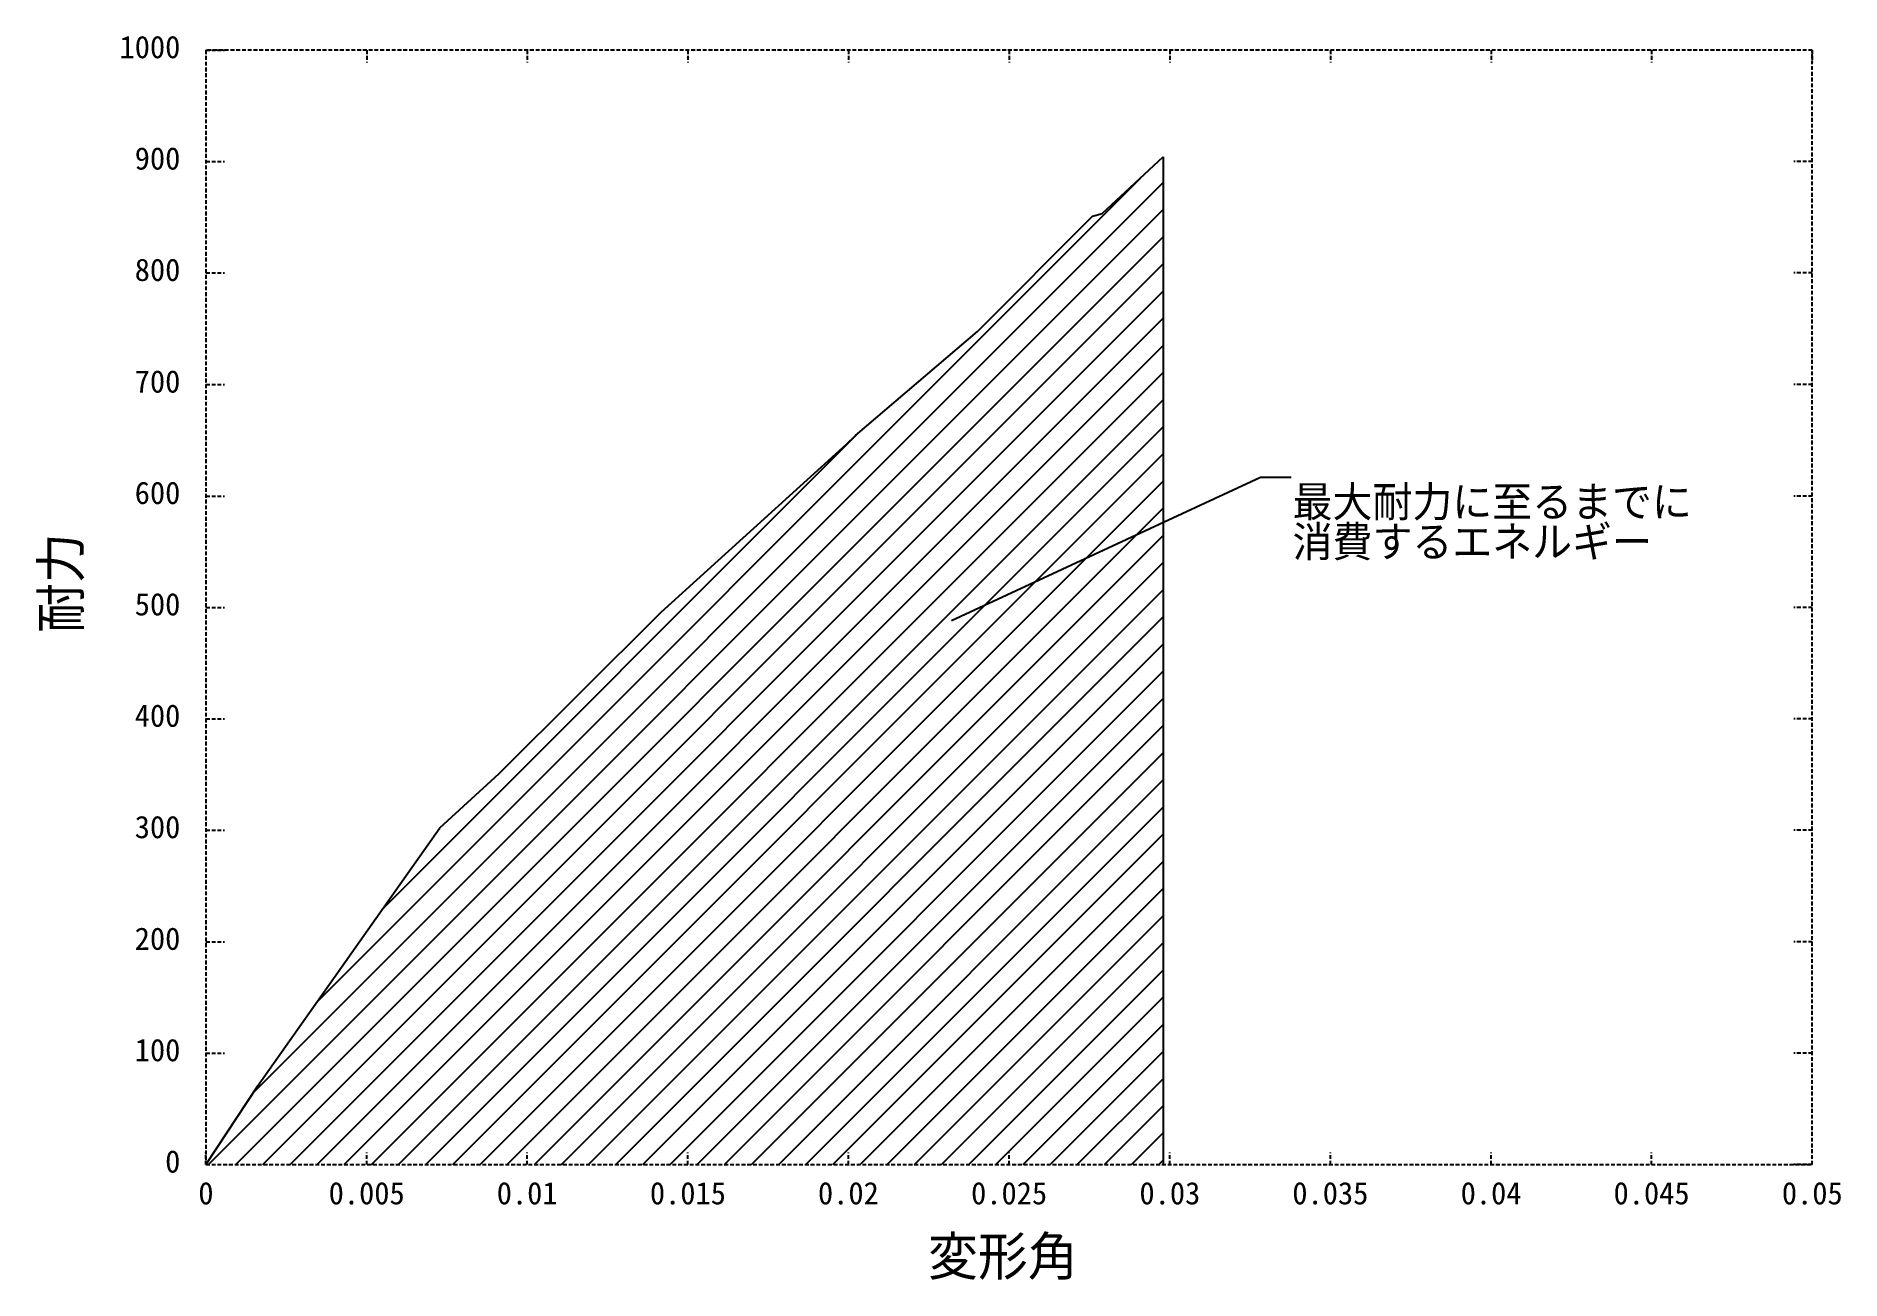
# Model space of a CAD drawing. Extents: x 0 to 117, y -3 to 78.
import ezdxf
from ezdxf.enums import TextEntityAlignment as Align

# ---------------------------------------------------------------- set-up
doc = ezdxf.new("R2010")
doc.units = 0
doc.linetypes.add('HIDDEN', pattern=[0.375, 0.25, -0.125])
doc.layers.get('0').update_dxf_attribs({"linetype": 'CONTINUOUS'})
doc.layers.add('2', color=7, linetype='CONTINUOUS')

# ---------------------------------------------------------------- blocks, each defined once
blk = doc.blocks.new('*X0')
at = {"color": 0}
for p, q in [((18.272381, 14.736847), (71.904022, 68.368489)), ((14.089538, 8.786237), (73.367, 68.063699)), ((11.204068, 4.133), (73.367, 66.295932)), ((12.971835, 4.133), (73.367, 64.528165)), ((14.739602, 4.133), (73.367, 62.760398)), ((16.507369, 4.133), (73.367, 60.992631)), ((18.275136, 4.133), (73.367, 59.224864)), ((20.042903, 4.133), (73.367, 57.457097)), ((21.81067, 4.133), (73.367, 55.68933)), ((23.578436, 4.133), (73.367, 53.921564)), ((22.531076, 20.763309), (53.569368, 51.801601)), ((25.346203, 4.133), (73.367, 52.153797)), ((27.11397, 4.133), (73.367, 50.38603)), ((28.881737, 4.133), (73.367, 48.618263)), ((30.649504, 4.133), (73.367, 46.850496)), ((32.417271, 4.133), (73.367, 45.082729)), ((34.185038, 4.133), (73.367, 43.314962)), ((35.952805, 4.133), (73.367, 41.547195)), ((37.720572, 4.133), (73.367, 39.779428)), ((39.488339, 4.133), (73.367, 38.011661)), ((41.256106, 4.133), (73.367, 36.243894)), ((43.023873, 4.133), (73.367, 34.476127)), ((44.79164, 4.133), (73.367, 32.70836)), ((46.559407, 4.133), (73.367, 30.940593)), ((48.327174, 4.133), (73.367, 29.172826)), ((50.094941, 4.133), (73.367, 27.405059)), ((51.862708, 4.133), (73.367, 25.637292)), ((53.630475, 4.133), (73.367, 23.869525)), ((55.398242, 4.133), (73.367, 22.101758)), ((57.166009, 4.133), (73.367, 20.333991)), ((58.933776, 4.133), (73.367, 18.566224)), ((60.701542, 4.133), (73.367, 16.798458)), ((62.469309, 4.133), (73.367, 15.030691)), ((64.237076, 4.133), (73.367, 13.262924)), ((66.004843, 4.133), (73.367, 11.495157)), ((67.77261, 4.133), (73.367, 9.72739)), ((69.540377, 4.133), (73.367, 7.959623)), ((71.308144, 4.133), (73.367, 6.191856)), ((73.075911, 4.133), (73.367, 4.424089))]:
    blk.add_line(p, q, dxfattribs=at)

msp = doc.modelspace()

# ---------------------------------------------------------------- linework, layer by layer
at = {"color": 7}
for p, q in [((73.367, 69.733), (73.367, 4.133)), ((14.383, 9.233), (11.033, 4.133))]:
    msp.add_line(p, q, dxfattribs=at)
at = {"linetype": 'CONTINUOUS'}
msp.add_lwpolyline([(14.383, 9.233), (14.383, 9.233), (26.267, 26.05), (30.133, 29.6), (40.683, 40.083), (52.733, 51.033), (53.333, 51.6), (61.267, 58.367), (68.767, 65.867), (69.4, 66.033), (73.367, 69.733)], dxfattribs=at)
at = {"layer": '2', "linetype": 'HIDDEN'}
for points in [[(11.033, 76.667), (12.233, 76.667)], [(11.033, 76.667), (11.033, 75.867)], [(11.033, 4.133), (115.633, 4.133), (115.633, 76.667), (11.033, 76.667), (11.033, 4.133)], [(21.5, 76.667), (21.5, 75.867)], [(31.95, 76.667), (31.95, 75.867)], [(42.417, 76.667), (42.417, 75.867)], [(52.867, 76.667), (52.867, 75.867)], [(63.333, 76.667), (63.333, 75.867)], [(73.8, 76.667), (73.8, 75.867)], [(84.25, 76.667), (84.25, 75.867)], [(94.717, 76.667), (94.717, 75.867)], [(105.167, 76.667), (105.167, 75.867)], [(115.633, 76.667), (114.433, 76.667)], [(115.633, 76.667), (115.633, 75.867)], [(11.033, 69.417), (12.233, 69.417)], [(115.633, 69.417), (114.433, 69.417)], [(11.033, 62.167), (12.233, 62.167)], [(115.633, 62.167), (114.433, 62.167)], [(11.033, 54.9), (12.233, 54.9)], [(115.633, 54.9), (114.433, 54.9)], [(11.033, 47.65), (12.233, 47.65)], [(115.633, 47.65), (114.433, 47.65)], [(11.033, 40.4), (12.233, 40.4)], [(115.633, 40.4), (114.433, 40.4)], [(11.033, 33.15), (12.233, 33.15)], [(115.633, 33.15), (114.433, 33.15)], [(11.033, 25.9), (12.233, 25.9)], [(115.633, 25.9), (114.433, 25.9)], [(11.033, 18.633), (12.233, 18.633)], [(115.633, 18.633), (114.433, 18.633)], [(11.033, 11.383), (12.233, 11.383)], [(115.633, 11.383), (114.433, 11.383)], [(11.033, 4.133), (11.033, 4.933)], [(21.5, 4.133), (21.5, 4.933)], [(31.95, 4.133), (31.95, 4.933)], [(42.417, 4.133), (42.417, 4.933)], [(52.867, 4.133), (52.867, 4.933)], [(63.333, 4.133), (63.333, 4.933)], [(73.8, 4.133), (73.8, 4.933)], [(84.25, 4.133), (84.25, 4.933)], [(94.717, 4.133), (94.717, 4.933)], [(105.167, 4.133), (105.167, 4.933)], [(115.633, 4.133), (115.633, 4.933)], [(11.033, 4.133), (12.233, 4.133)], [(115.633, 4.133), (114.433, 4.133)]]:
    msp.add_lwpolyline(points, dxfattribs=at)
at = {"layer": '2', "color": 7}
msp.add_polyline3d([(59.581, 39.5395, 0), (79.7017, 48.8816, 0), (81.7017, 48.8816, 0)], dxfattribs=at)

# ---------------------------------------------------------------- block references
at = {"color": 7, "linetype": 'CONTINUOUS'}
msp.add_blockref('*X0', (0, 0), dxfattribs=at)

# ---------------------------------------------------------------- texts
for s, p in [('1000', (9.367, 76.147)), ('900', (9.367, 68.897)), ('800', (9.367, 61.647)), ('700', (9.367, 54.38)), ('600', (9.367, 47.13)), ('500', (9.367, 39.88)), ('400', (9.367, 32.63)), ('300', (9.367, 25.38)), ('200', (9.367, 18.113)), ('100', (9.367, 10.863)), ('0', (9.367, 3.613))]:
    msp.add_text(s, height=1.456).set_placement(p, align=Align.RIGHT)
at = {"color": 7}
for s, height, p in [('最大耐力に至るまでに', 2, (81.7917, 46.2816)), ('消費するエネルギー', 2, (81.7917, 43.6816)), ('変形角', 2.5, (58.049, -3.0757))]:
    msp.add_text(s, height=height, dxfattribs=at).set_placement(p)
msp.add_text('耐力', height=2.5, rotation=90, dxfattribs=at).set_placement((2.8309, 38.737))
for s, p in [('0', (11.033, 1.547)), ('0.005', (21.5, 1.547)), ('0.01', (31.95, 1.547)), ('0.015', (42.417, 1.547)), ('0.02', (52.867, 1.547)), ('0.025', (63.333, 1.547)), ('0.03', (73.8, 1.547)), ('0.035', (84.25, 1.547)), ('0.04', (94.717, 1.547)), ('0.045', (105.167, 1.547)), ('0.05', (115.633, 1.547))]:
    msp.add_text(s, height=1.456).set_placement(p, align=Align.CENTER)

doc.saveas('drawing.dxf')
